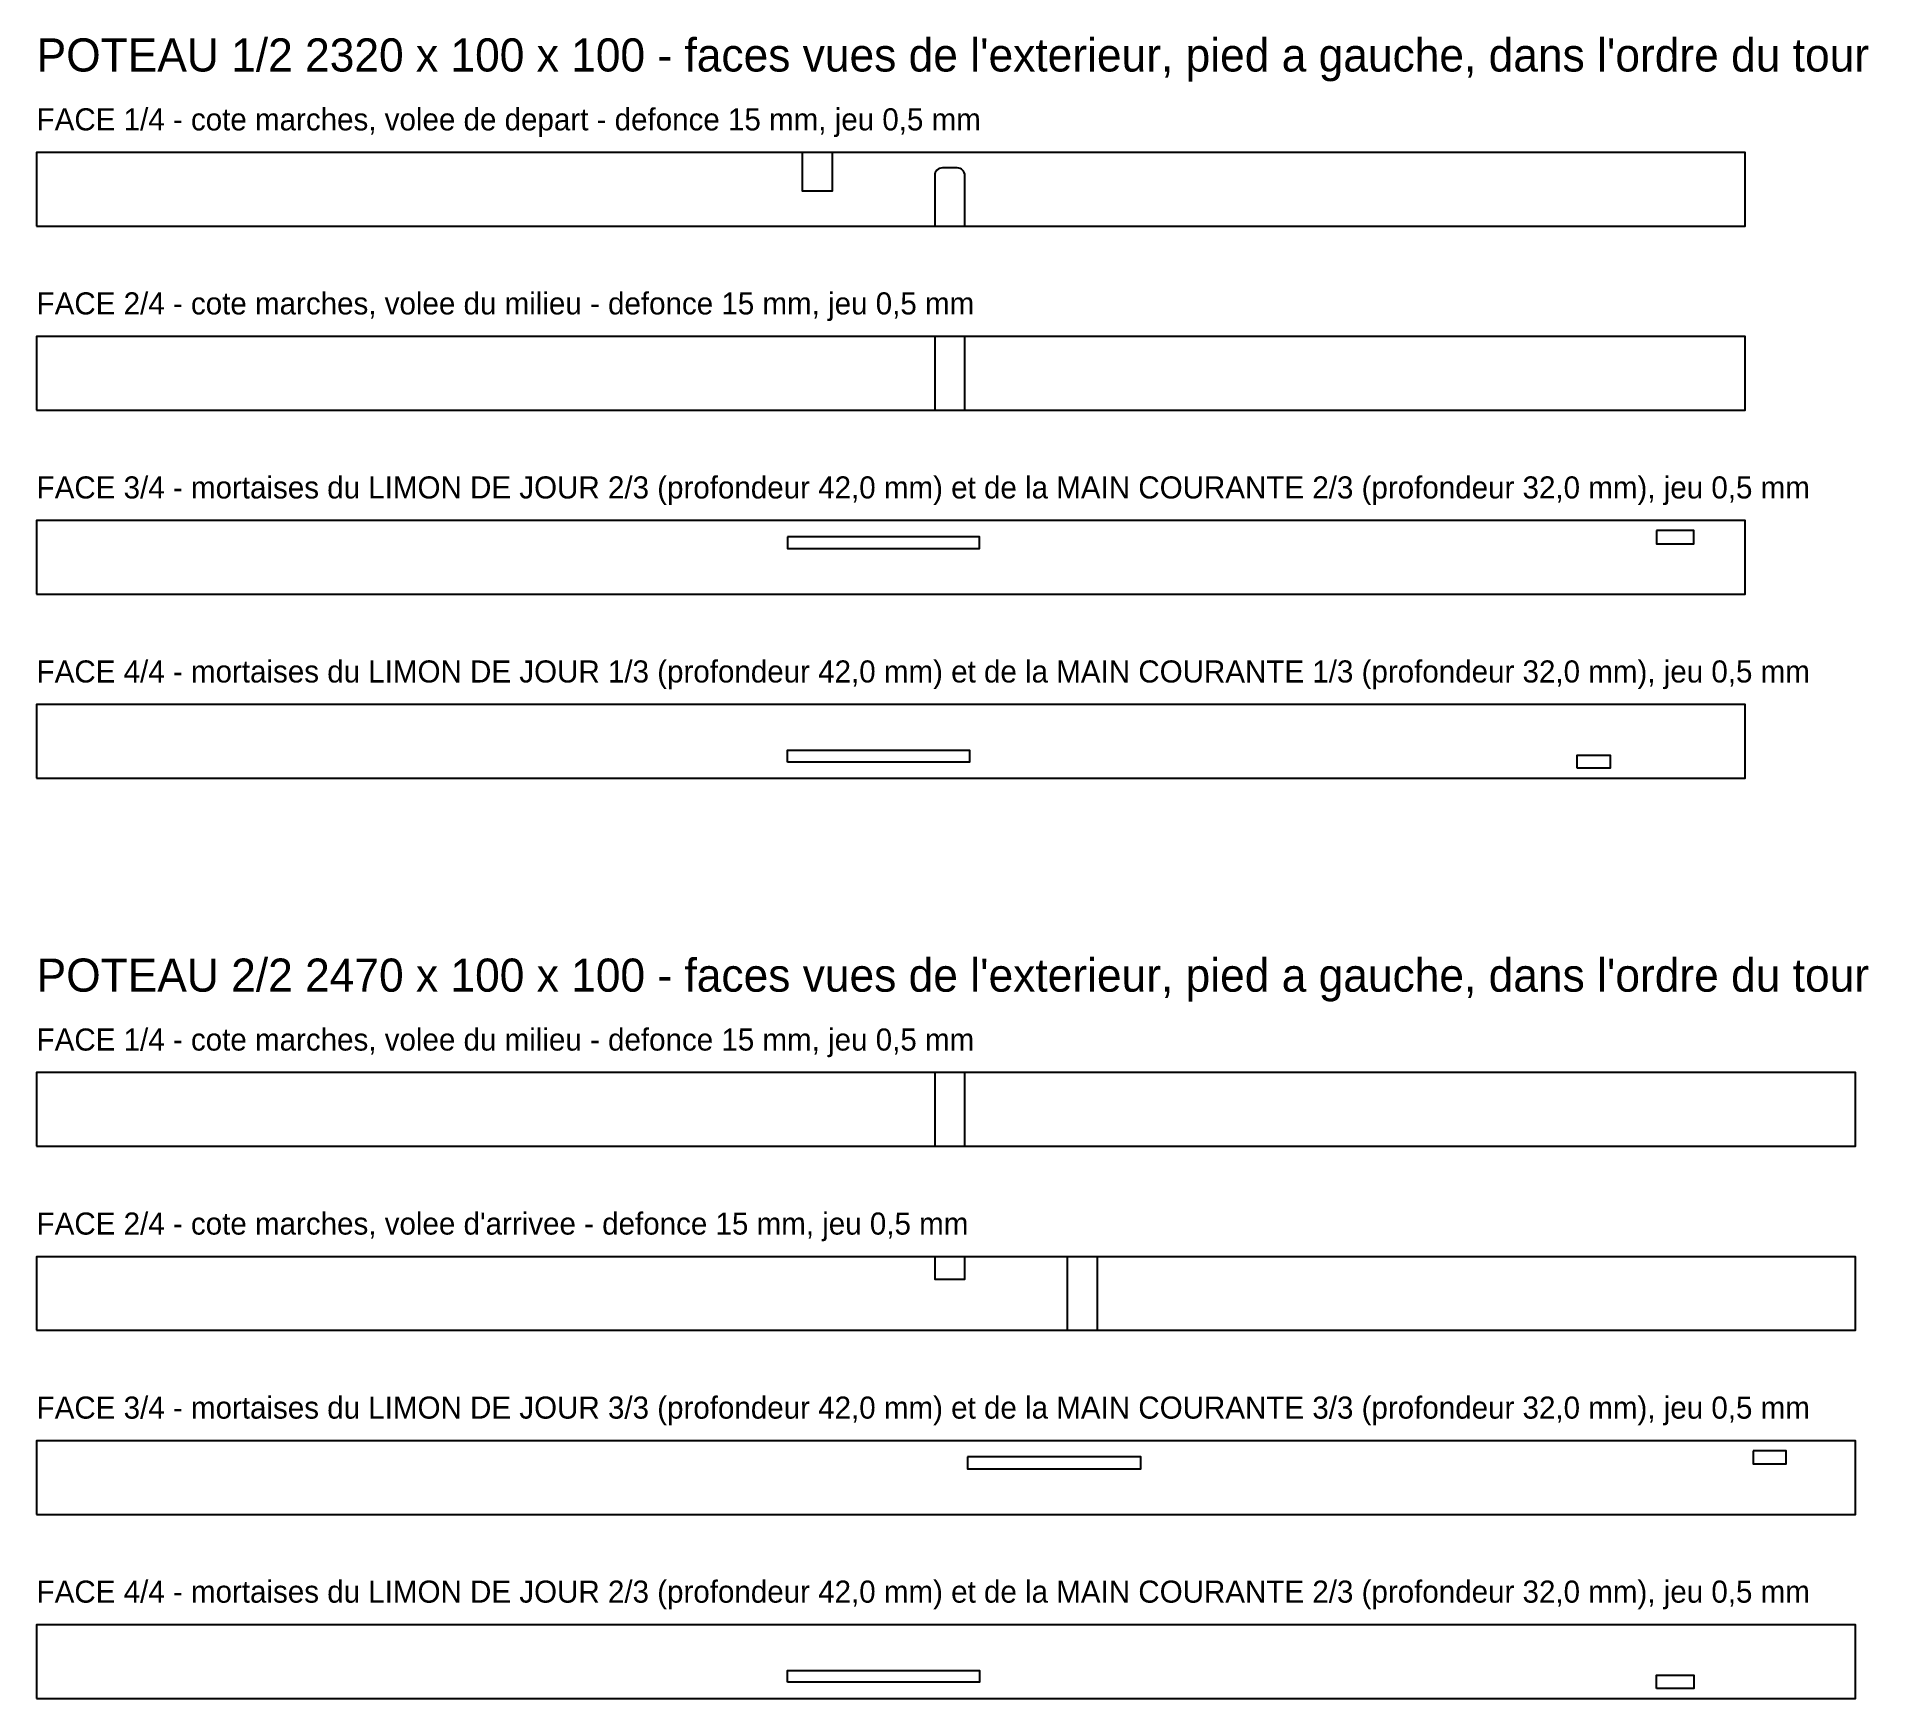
# Model space of a CAD drawing. Header units: millimetres. Extents: x 0 to 2487, y -2000 to 257.
import ezdxf

# ---------------------------------------------------------------- set-up
doc = ezdxf.new("R2010")
doc.units = ezdxf.units.MM
for name, color, linetype in [('DECOUPE', 7, 'CONTINUOUS'), ('DEFONCE', 1, 'CONTINUOUS'), ('MORTAISE', 2, 'CONTINUOUS'), ('TEXTE', 3, 'CONTINUOUS')]:
    doc.layers.add(name, color=color, linetype=linetype)

msp = doc.modelspace()

# ---------------------------------------------------------------- linework, layer by layer
at = {"layer": 'DECOUPE'}
for points in [[(0, 0), (2320, 0), (2320, 100), (0, 100)], [(0, -250), (2320, -250), (2320, -150), (0, -150)], [(0, -500), (2320, -500), (2320, -400), (0, -400)], [(0, -750), (2320, -750), (2320, -650), (0, -650)], [(0, -1250), (2470, -1250), (2470, -1150), (0, -1150)], [(0, -1500), (2470, -1500), (2470, -1400), (0, -1400)], [(0, -1750), (2470, -1750), (2470, -1650), (0, -1650)], [(0, -2000), (2470, -2000), (2470, -1900), (0, -1900)]]:
    msp.add_lwpolyline(points, close=True, dxfattribs=at)
at = {"layer": 'DEFONCE'}
for points in [[(1039.5, 100), (1039.5, 48.071), (1080.5, 48.071), (1080.5, 100)], [(1219.5, -150), (1219.5, -250), (1260.5, -250), (1260.5, -150)], [(1219.5, -1150), (1219.5, -1250), (1260.5, -1250), (1260.5, -1150)], [(1219.5, -1400), (1219.5, -1430.5), (1260.5, -1430.5), (1260.5, -1400)], [(1399.5, -1400), (1399.5, -1500), (1440.5, -1500), (1440.5, -1400)]]:
    msp.add_lwpolyline(points, close=True, dxfattribs=at)
msp.add_lwpolyline([(1219.5, 0), (1260.5, 0), (1260.5, 68.571, 0.414214), (1250, 79.071), (1230, 79.071, 0.414214), (1219.5, 68.571)], format="xyb", close=True, dxfattribs=at)
at = {"layer": 'MORTAISE'}
for points in [[(1019.5, -422), (1019.5, -438), (1280.5, -438), (1280.5, -422)], [(2199.5, -413.5), (2199.5, -431.5), (2250.5, -431.5), (2250.5, -413.5)], [(1019.5, -728), (1019.5, -712), (1266.654, -712), (1266.654, -728)], [(2091.697, -736.5), (2091.697, -718.5), (2136.654, -718.5), (2136.654, -736.5)], [(2330.774, -1663.5), (2330.774, -1681.5), (2375.731, -1681.5), (2375.731, -1663.5)], [(1264.115, -1672), (1264.115, -1688), (1499.269, -1688), (1499.269, -1672)], [(1019.5, -1978), (1019.5, -1962), (1280.5, -1962), (1280.5, -1978)], [(2199.5, -1986.5), (2199.5, -1968.5), (2250.5, -1968.5), (2250.5, -1986.5)]]:
    msp.add_lwpolyline(points, close=True, dxfattribs=at)

# ---------------------------------------------------------------- texts
at = {"layer": 'TEXTE'}
for s, height, p in [("POTEAU 1/2 2320 x 100 x 100 - faces vues de l'exterieur, pied a gauche, dans l'ordre du tour", 45, (0, 210)), ('FACE 1/4 - cote marches, volee de depart - defonce 15 mm, jeu 0,5 mm', 30, (0, 130)), ('FACE 2/4 - cote marches, volee du milieu - defonce 15 mm, jeu 0,5 mm', 30, (0, -120)), ('FACE 3/4 - mortaises du LIMON DE JOUR 2/3 (profondeur 42,0 mm) et de la MAIN COURANTE 2/3 (profondeur 32,0 mm), jeu 0,5 mm', 30, (0, -370)), ('FACE 4/4 - mortaises du LIMON DE JOUR 1/3 (profondeur 42,0 mm) et de la MAIN COURANTE 1/3 (profondeur 32,0 mm), jeu 0,5 mm', 30, (0, -620)), ("POTEAU 2/2 2470 x 100 x 100 - faces vues de l'exterieur, pied a gauche, dans l'ordre du tour", 45, (0, -1040)), ('FACE 1/4 - cote marches, volee du milieu - defonce 15 mm, jeu 0,5 mm', 30, (0, -1120)), ("FACE 2/4 - cote marches, volee d'arrivee - defonce 15 mm, jeu 0,5 mm", 30, (0, -1370)), ('FACE 3/4 - mortaises du LIMON DE JOUR 3/3 (profondeur 42,0 mm) et de la MAIN COURANTE 3/3 (profondeur 32,0 mm), jeu 0,5 mm', 30, (0, -1620)), ('FACE 4/4 - mortaises du LIMON DE JOUR 2/3 (profondeur 42,0 mm) et de la MAIN COURANTE 2/3 (profondeur 32,0 mm), jeu 0,5 mm', 30, (0, -1870))]:
    msp.add_text(s, height=height, dxfattribs=at).set_placement(p)

doc.saveas('drawing.dxf')
